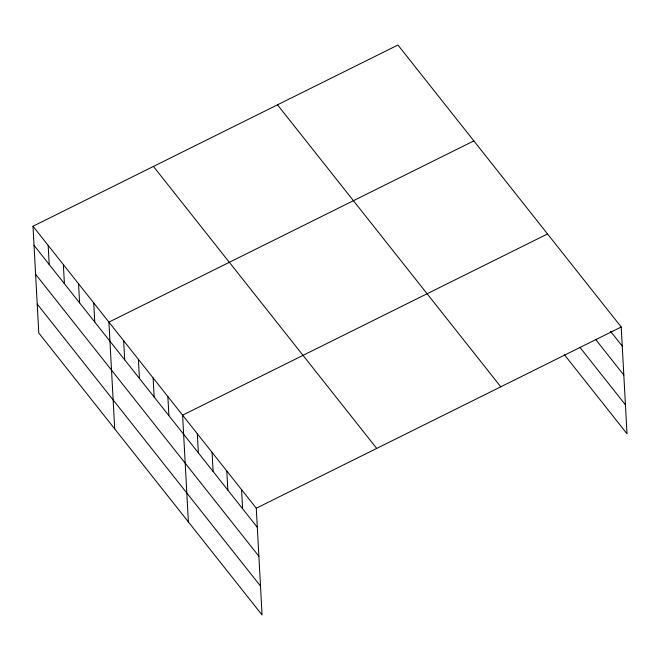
<?xml version="1.0" encoding="UTF-8"?>
<svg xmlns="http://www.w3.org/2000/svg" width="660" height="660" viewBox="0 0 660 660"><rect width="100%" height="100%" fill="white"/><g stroke="black" fill="none" stroke-linecap="round" stroke-linejoin="round"><path stroke-width="0.99" d="M33 226.24L256.278 508.216L262.061 614.98L38.783 332.995L33 226.24L397.939 45.02L621.217 327.005L627 433.76L564.366 354.667M473.855 140.893L108.916 322.113L114.7 428.868M547.536 233.953L182.597 415.165L188.38 521.92M256.278 508.216L621.217 327.005M610.582 331.378L622.256 346.112M595.576 339.364L623.815 375.037M580 347.457L625.433 404.836M277.505 104.825L500.791 386.801M153.433 166.435L376.712 448.42M34.031 245.347L257.317 527.323M35.599 274.271L258.885 556.248M37.216 304.07L260.494 586.055M241.543 489.605L242.575 508.712M226.809 471.001L227.84 490.099M212.075 452.389L213.106 471.496M197.332 433.777L198.371 452.884M167.863 396.553L168.894 415.66M153.128 377.941L154.16 397.048M138.386 359.337L139.425 378.436M123.651 340.725L124.69 359.832M93.728 302.94L94.768 322.047M78.548 283.759L79.588 302.866M63.368 264.586L64.4 283.693M48.18 245.413L49.219 264.52"/></g></svg>
